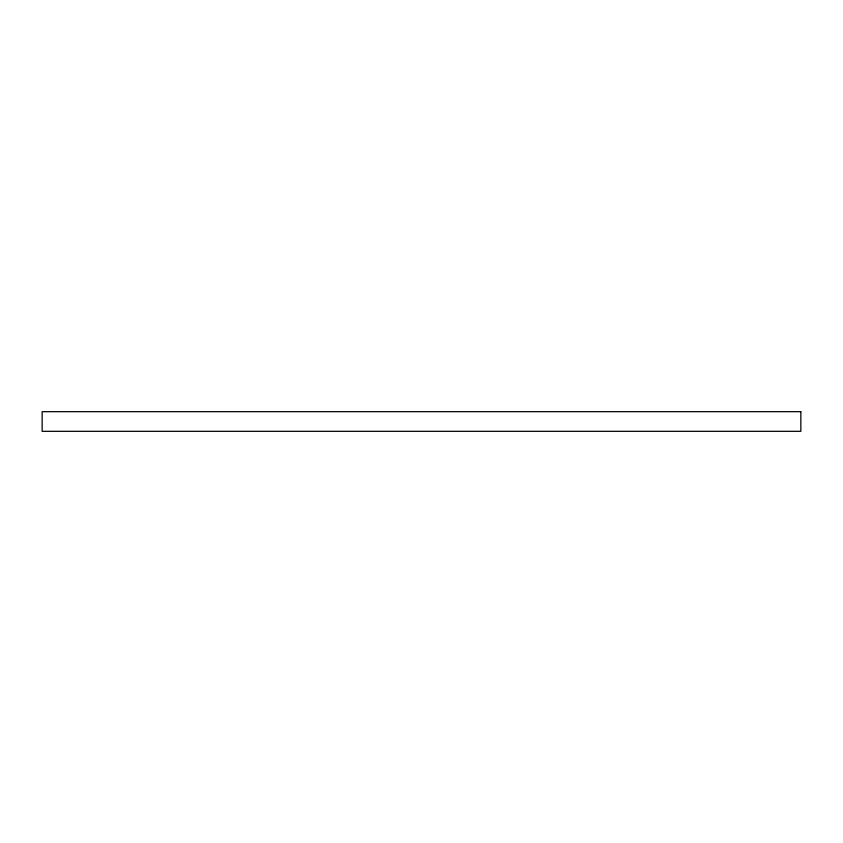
<?xml version="1.0" encoding="UTF-8"?>
<svg xmlns="http://www.w3.org/2000/svg" width="843" height="843" viewBox="0 0 843 843"><rect width="100%" height="100%" fill="white"/><g stroke="black" fill="none" stroke-linecap="round" stroke-linejoin="round"><path stroke-width="1.26" d="M800.85 411.679L42.15 411.679L42.15 431.321L800.85 431.321L800.85 411.679"/></g></svg>
